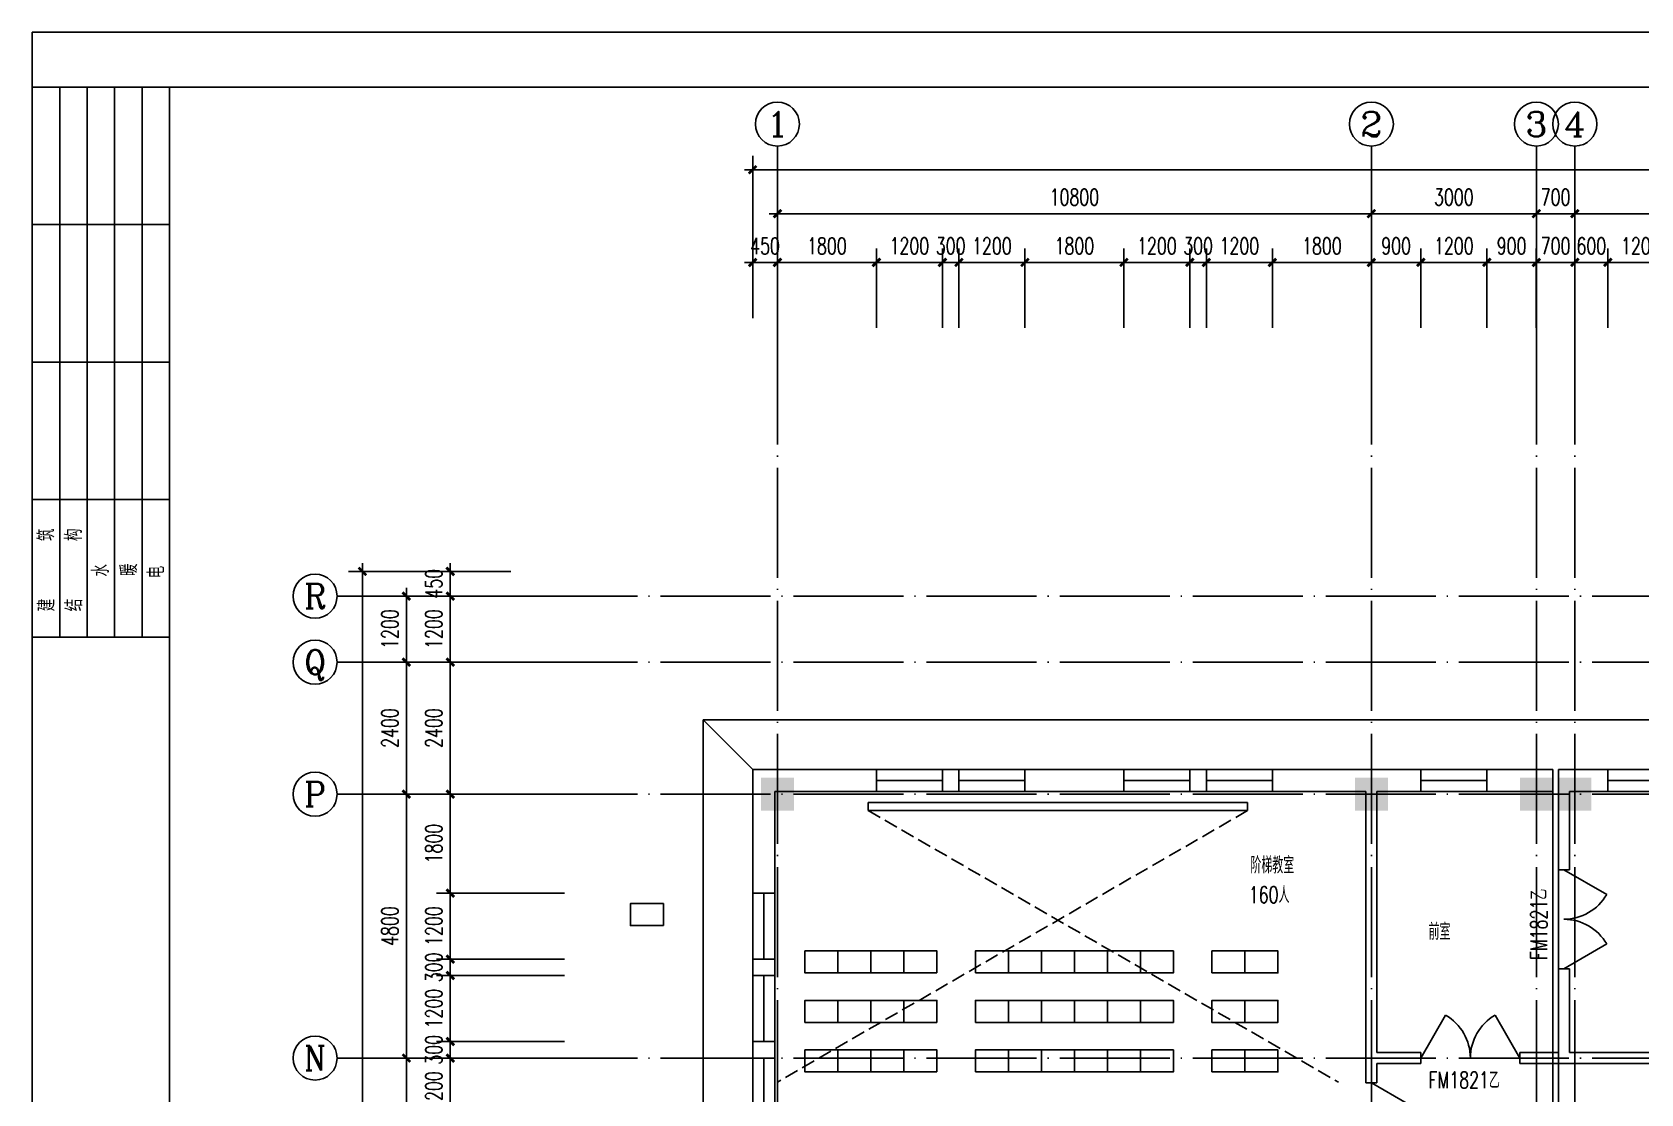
# Model space of a CAD drawing. Extents: x 165127 to 1058185, y 60808 to 144908.
# Drawn here: x 165127 to 194378, y 125603 to 144908 of the extents above; entities that cross this region are included whole.
import ezdxf
from ezdxf.enums import TextEntityAlignment as Align

# ---------------------------------------------------------------- set-up
doc = ezdxf.new("R2010")
doc.units = 0
doc.header["$LTSCALE"] = 1000
doc.linetypes.add('DASH', pattern=[0.35, 0.25, -0.1])
doc.linetypes.add('DOTE', pattern=[2.42, 2, -0.2, 0.02, -0.2])
doc.layers.get('0').update_dxf_attribs({"linetype": 'CONTINUOUS'})
doc.layers.get('DEFPOINTS').update_dxf_attribs({"linetype": 'CONTINUOUS'})
for name, color, linetype in [('AXIS', 3, 'CONTINUOUS'), ('AXIS_TEXT', 7, 'CONTINUOUS'), ('COLUMN', 7, 'CONTINUOUS'), ('DOTE', 1, 'DOTE'), ('F', 252, 'CONTINUOUS'), ('GROUND', 3, 'CONTINUOUS'), ('LVTRY', 6, 'CONTINUOUS'), ('PUB_DIM', 3, 'CONTINUOUS'), ('PUB_TEXT', 7, 'CONTINUOUS'), ('STAIR', 3, 'CONTINUOUS'), ('WALL', 255, 'CONTINUOUS'), ('WINDOW', 2, 'CONTINUOUS'), ('WINDOW_TEXT', 7, 'CONTINUOUS')]:
    doc.layers.add(name, color=color, linetype=linetype)
doc.styles.add('_HZTXT', font='romans.shx', dxfattribs={"width": 0.7, "bigfont": 'z.shx'})
doc.styles.add('COMPLEX', font='COMPLEX')
doc.styles.add('DIM_FONT', font='SIMPLEX.shx', dxfattribs={"width": 0.7})
doc.styles.add('SIMPLEX', font='SIMPLEX.SHX')
doc.styles.add('Z', font='romans', dxfattribs={"width": 0.8, "bigfont": 'z'})
doc.dimstyles.new('AXIS', dxfattribs={"dimtxt": 300, "dimasz": 1, "dimexe": 250, "dimexo": 300, "dimgap": 150, "dimtad": 1, "dimdec": 0, "dimdsep": 46, "dimtxsty": 'DIM_FONT', "dimblk": '_DIMX', "dimcen": 2.5, "dimse1": 1, "dimse2": 1, "dimclrt": 7, "dimadec": 0, "dimazin": 0, "dimtfac": 1, "dimtdec": 0, "dimtix": 1, "dimtmove": 2, "dimatfit": 3, "dimldrblk": '_DIMX', "dimfxl": 1, "dimarcsym": 0})
doc.dimstyles.new('DIMA', dxfattribs={"dimtxt": 300, "dimasz": 1, "dimexe": 250, "dimexo": 300, "dimgap": 150, "dimtad": 1, "dimdec": 0, "dimdsep": 46, "dimtxsty": 'DIM_FONT', "dimblk": '_DIMX', "dimcen": 2.5, "dimse1": 1, "dimclrt": 7, "dimadec": 0, "dimazin": 0, "dimtfac": 1, "dimtdec": 0, "dimtix": 1, "dimtmove": 2, "dimatfit": 3, "dimldrblk": '_DIMX', "dimfxl": 1, "dimarcsym": 0})
doc.dimstyles.new('DIMB', dxfattribs={"dimtxt": 300, "dimasz": 1, "dimexe": 250, "dimexo": 300, "dimgap": 150, "dimtad": 1, "dimdec": 0, "dimdsep": 46, "dimtxsty": 'DIM_FONT', "dimblk": '_DIMX', "dimcen": 2.5, "dimse2": 1, "dimclrt": 7, "dimadec": 0, "dimazin": 0, "dimtfac": 1, "dimtdec": 0, "dimtix": 1, "dimtmove": 2, "dimatfit": 3, "dimldrblk": '_DIMX', "dimfxl": 1, "dimarcsym": 0})
doc.dimstyles.new('DIMN', dxfattribs={"dimtxt": 300, "dimasz": 1, "dimexe": 250, "dimexo": 300, "dimgap": 150, "dimtad": 1, "dimdec": 0, "dimdsep": 46, "dimtxsty": 'DIM_FONT', "dimblk": '_DIMX', "dimcen": 2.5, "dimclrt": 7, "dimadec": 0, "dimazin": 0, "dimtfac": 1, "dimtdec": 0, "dimtix": 1, "dimtmove": 2, "dimatfit": 3, "dimldrblk": '_DIMX', "dimfxl": 1, "dimarcsym": 0})

# ---------------------------------------------------------------- blocks, each defined once
blk = doc.blocks.new('A$C407C5CBC')
at = {"layer": 'F'}
blk.add_lwpolyline([(0, 600), (400, 600), (400, 0), (0, 0)], close=True, dxfattribs=at)
blk = doc.blocks.new('_DBLK1')
for p, q in [((-0.5, 0), (-0.25, -0.433)), ((0.5, 0), (0.25, -0.433))]:
    blk.add_line(p, q)
for centre, start, end in [((-0.5, 0), 300, 0), ((0.5, 0), 180, 240)]:
    blk.add_arc(centre, 0.5, start, end)
at = {"layer": 'WINDOW_TEXT', "style": 'SIMPLEX', "flags": 9}
blk.add_attdef('A', text='', height=1, dxfattribs=at).set_placement((0, 1.5), align=Align.MIDDLE)
blk = doc.blocks.new('_FZH')
blk.add_solid([(-0.5, -0.5), (0.5, -0.5), (-0.5, 0.5), (0.5, 0.5)])
blk = doc.blocks.new('A$C34131D43')
at = {"color": 243}
for p, q in [((0, 84100), (0, 0)), ((0, 84100), (160900, 84100)), ((2500, 83102), (0, 83102)), ((500, 83102), (500, 73102)), ((1000, 83102), (1000, 73102)), ((1500, 83102), (1500, 73102)), ((2000, 83102), (2000, 73102)), ((2500, 80602), (0, 80602)), ((2500, 78102), (0, 78102)), ((2500, 75602), (0, 75602)), ((2500, 73102), (0, 73102))]:
    blk.add_line(p, q, dxfattribs=at)
at = {"color": 244}
for p, q in [((2500, 83100), (2500, 950)), ((159900, 83100), (2500, 83100))]:
    blk.add_line(p, q, dxfattribs=at)
at = {"color": 242, "style": 'Z', "width": 0.8}
for s, p in [('筑', (405, 74847)), ('构', (905, 74847)), ('水', (1397, 74200)), ('暖', (1909, 74211)), ('电', (2406, 74168)), ('建', (411, 73569)), ('结', (911, 73569))]:
    blk.add_text(s, height=300, rotation=90, dxfattribs=at).set_placement(p)
blk = doc.blocks.new('_AXISO')
blk.add_circle((0, 0), 0.5)
at = {"layer": 'AXIS_TEXT', "style": 'COMPLEX', "width": 1.041667}
blk.add_attdef('A', text='', height=0.56, dxfattribs=at).set_placement((-0.25, -0.28), (0.25, -0.28), align=Align.FIT)
blk = doc.blocks.new('_DIMX')
blk.add_line((-150, 0), (150, 0))
at = {"const_width": 50}
blk.add_lwpolyline([(-70, -70), (70, 70)], dxfattribs=at)
blk = doc.blocks.new('*D38')
at = {"color": 0, "linetype": 'ByBlock'}
blk.add_line((551293, 196199), (542695, 196199), dxfattribs=at)
at = {"layer": 'DEFPOINTS', "color": 0, "linetype": 'ByBlock'}
for p in [(542694, 196199), (542694, 193999), (551294, 193999)]:
    blk.add_point(p, dxfattribs=at)
at = {"color": 0, "linetype": 'ByBlock', "rotation": 180}
blk.add_blockref('_DIMX', (542694, 196199), dxfattribs=at)
at = {"color": 0, "linetype": 'ByBlock'}
blk.add_blockref('_DIMX', (551294, 196199), dxfattribs=at)
at = {"color": 7, "linetype": 'ByBlock', "insert": (546994, 196499), "char_height": 300, "attachment_point": 5, "style": 'DIM_FONT'}
blk.add_mtext('8600', dxfattribs=at)
blk = doc.blocks.new('*D39')
at = {"color": 0, "linetype": 'ByBlock'}
for p, q in [((541993, 196199), (541992, 196199)), ((542694, 196199), (541994, 196199)), ((542695, 196199), (542696, 196199))]:
    blk.add_line(p, q, dxfattribs=at)
at = {"layer": 'DEFPOINTS', "color": 0, "linetype": 'ByBlock'}
for p in [(541994, 196199), (541994, 193999), (542694, 193999)]:
    blk.add_point(p, dxfattribs=at)
at = {"color": 0, "linetype": 'ByBlock'}
blk.add_blockref('_DIMX', (541994, 196199), dxfattribs=at)
at = {"color": 0, "linetype": 'ByBlock', "rotation": 180}
blk.add_blockref('_DIMX', (542694, 196199), dxfattribs=at)
at = {"color": 7, "linetype": 'ByBlock', "insert": (542344, 196499), "char_height": 300, "attachment_point": 5, "style": 'DIM_FONT'}
blk.add_mtext('700', dxfattribs=at)
blk = doc.blocks.new('*D40')
at = {"color": 0, "linetype": 'ByBlock'}
blk.add_line((541993, 196199), (538995, 196199), dxfattribs=at)
at = {"layer": 'DEFPOINTS', "color": 0, "linetype": 'ByBlock'}
for p in [(538994, 196199), (538994, 193999), (541994, 193999)]:
    blk.add_point(p, dxfattribs=at)
at = {"color": 0, "linetype": 'ByBlock', "rotation": 180}
blk.add_blockref('_DIMX', (538994, 196199), dxfattribs=at)
at = {"color": 0, "linetype": 'ByBlock'}
blk.add_blockref('_DIMX', (541994, 196199), dxfattribs=at)
at = {"color": 7, "linetype": 'ByBlock', "insert": (540494, 196499), "char_height": 300, "attachment_point": 5, "style": 'DIM_FONT'}
blk.add_mtext('3000', dxfattribs=at)
blk = doc.blocks.new('*D41')
at = {"color": 0, "linetype": 'ByBlock'}
blk.add_line((538993, 196199), (528195, 196199), dxfattribs=at)
at = {"layer": 'DEFPOINTS', "color": 0, "linetype": 'ByBlock'}
for p in [(528194, 196199), (528194, 193999), (538994, 193999)]:
    blk.add_point(p, dxfattribs=at)
at = {"color": 0, "linetype": 'ByBlock', "rotation": 180}
blk.add_blockref('_DIMX', (528194, 196199), dxfattribs=at)
at = {"color": 0, "linetype": 'ByBlock'}
blk.add_blockref('_DIMX', (538994, 196199), dxfattribs=at)
at = {"color": 7, "linetype": 'ByBlock', "insert": (533594, 196499), "char_height": 300, "attachment_point": 5, "style": 'DIM_FONT'}
blk.add_mtext('10800', dxfattribs=at)
blk = doc.blocks.new('*D42')
at = {"color": 0, "linetype": 'ByBlock'}
for p, q in [((527744, 194299), (527744, 197249)), ((654044, 194299), (654044, 197249)), ((654043, 196999), (527745, 196999))]:
    blk.add_line(p, q, dxfattribs=at)
at = {"layer": 'DEFPOINTS', "color": 0, "linetype": 'ByBlock'}
for p in [(527744, 196999), (527744, 193999), (654044, 193999)]:
    blk.add_point(p, dxfattribs=at)
at = {"color": 0, "linetype": 'ByBlock', "rotation": 180}
blk.add_blockref('_DIMX', (527744, 196999), dxfattribs=at)
at = {"color": 0, "linetype": 'ByBlock'}
blk.add_blockref('_DIMX', (654044, 196999), dxfattribs=at)
at = {"color": 7, "linetype": 'ByBlock', "insert": (590894, 197299), "char_height": 300, "attachment_point": 5, "style": 'DIM_FONT'}
blk.add_mtext('126300', dxfattribs=at)
blk = doc.blocks.new('*D65')
at = {"color": 0, "linetype": 'ByBlock'}
blk.add_line((521447, 189244), (521447, 188046), dxfattribs=at)
at = {"layer": 'DEFPOINTS', "color": 0, "linetype": 'ByBlock'}
for p in [(523647, 189245), (521447, 188045), (523647, 188045)]:
    blk.add_point(p, dxfattribs=at)
at = {"color": 0, "linetype": 'ByBlock'}
for p, rotation in [((521447, 189245), 90), ((521447, 188045), 270)]:
    blk.add_blockref('_DIMX', p, dxfattribs=dict(at, rotation=rotation))
at = {"color": 7, "linetype": 'ByBlock', "insert": (521147, 188645), "char_height": 300, "attachment_point": 5, "rotation": 90, "style": 'DIM_FONT'}
blk.add_mtext('1200', dxfattribs=at)
blk = doc.blocks.new('*D66')
at = {"color": 0, "linetype": 'ByBlock'}
blk.add_line((521447, 188044), (521447, 185646), dxfattribs=at)
at = {"layer": 'DEFPOINTS', "color": 0, "linetype": 'ByBlock'}
for p in [(523647, 188045), (521447, 185645), (523647, 185645)]:
    blk.add_point(p, dxfattribs=at)
at = {"color": 0, "linetype": 'ByBlock'}
for p, rotation in [((521447, 188045), 90), ((521447, 185645), 270)]:
    blk.add_blockref('_DIMX', p, dxfattribs=dict(at, rotation=rotation))
at = {"color": 7, "linetype": 'ByBlock', "insert": (521147, 186845), "char_height": 300, "attachment_point": 5, "rotation": 90, "style": 'DIM_FONT'}
blk.add_mtext('2400', dxfattribs=at)
blk = doc.blocks.new('*D67')
at = {"color": 0, "linetype": 'ByBlock'}
blk.add_line((521447, 185644), (521447, 180846), dxfattribs=at)
at = {"layer": 'DEFPOINTS', "color": 0, "linetype": 'ByBlock'}
for p in [(523647, 185645), (521447, 180845), (523647, 180845)]:
    blk.add_point(p, dxfattribs=at)
at = {"color": 0, "linetype": 'ByBlock'}
for p, rotation in [((521447, 185645), 90), ((521447, 180845), 270)]:
    blk.add_blockref('_DIMX', p, dxfattribs=dict(at, rotation=rotation))
at = {"color": 7, "linetype": 'ByBlock', "insert": (521147, 183245), "char_height": 300, "attachment_point": 5, "rotation": 90, "style": 'DIM_FONT'}
blk.add_mtext('4800', dxfattribs=at)
blk = doc.blocks.new('*D68')
at = {"color": 0, "linetype": 'ByBlock'}
blk.add_line((521447, 180844), (521447, 177846), dxfattribs=at)
at = {"layer": 'DEFPOINTS', "color": 0, "linetype": 'ByBlock'}
for p in [(523647, 180845), (521447, 177845), (523647, 177845)]:
    blk.add_point(p, dxfattribs=at)
at = {"color": 0, "linetype": 'ByBlock'}
for p, rotation in [((521447, 180845), 90), ((521447, 177845), 270)]:
    blk.add_blockref('_DIMX', p, dxfattribs=dict(at, rotation=rotation))
at = {"color": 7, "linetype": 'ByBlock', "insert": (521147, 179345), "char_height": 300, "attachment_point": 5, "rotation": 90, "style": 'DIM_FONT'}
blk.add_mtext('3000', dxfattribs=at)
blk = doc.blocks.new('*D80')
at = {"color": 0, "linetype": 'ByBlock'}
for p, q in [((523347, 189695), (520397, 189695)), ((520647, 189694), (520647, 132996)), ((523347, 132995), (520397, 132995))]:
    blk.add_line(p, q, dxfattribs=at)
at = {"layer": 'DEFPOINTS', "color": 0, "linetype": 'ByBlock'}
for p in [(523647, 189695), (520647, 132995), (523647, 132995)]:
    blk.add_point(p, dxfattribs=at)
at = {"color": 0, "linetype": 'ByBlock'}
for p, rotation in [((520647, 189695), 90), ((520647, 132995), 270)]:
    blk.add_blockref('_DIMX', p, dxfattribs=dict(at, rotation=rotation))
at = {"color": 7, "linetype": 'ByBlock', "insert": (520347, 161345), "char_height": 300, "attachment_point": 5, "rotation": 90, "style": 'DIM_FONT'}
blk.add_mtext('56700', dxfattribs=at)
blk = doc.blocks.new('_WBLK')
for p, q in [((-0.5, 0.5), (0.5, 0.5)), ((-0.5, 0), (0.5, 0)), ((-0.5, -0.5), (0.5, -0.5))]:
    blk.add_line(p, q)
at = {"layer": 'WINDOW_TEXT', "style": 'SIMPLEX', "flags": 9}
blk.add_attdef('A', text='', height=1, dxfattribs=at).set_placement((0, 1.5), align=Align.MIDDLE)
blk = doc.blocks.new('*D82')
at = {"color": 0, "linetype": 'ByBlock'}
for p, q in [((525368, 185644), (525368, 183846)), ((527444, 183845), (525118, 183845))]:
    blk.add_line(p, q, dxfattribs=at)
at = {"layer": 'DEFPOINTS', "color": 0, "linetype": 'ByBlock'}
for p in [(527744, 185645), (525368, 183845), (527744, 183845)]:
    blk.add_point(p, dxfattribs=at)
at = {"color": 0, "linetype": 'ByBlock'}
for p, rotation in [((525368, 185645), 90), ((525368, 183845), 270)]:
    blk.add_blockref('_DIMX', p, dxfattribs=dict(at, rotation=rotation))
at = {"color": 7, "linetype": 'ByBlock', "insert": (525068, 184745), "char_height": 300, "attachment_point": 5, "rotation": 90, "style": 'DIM_FONT'}
blk.add_mtext('1800', dxfattribs=at)
blk = doc.blocks.new('*D83')
at = {"color": 0, "linetype": 'ByBlock'}
for p, q in [((527444, 183845), (525118, 183845)), ((525368, 183844), (525368, 182646)), ((527444, 182645), (525118, 182645))]:
    blk.add_line(p, q, dxfattribs=at)
at = {"layer": 'DEFPOINTS', "color": 0, "linetype": 'ByBlock'}
for p in [(527744, 183845), (525368, 182645), (527744, 182645)]:
    blk.add_point(p, dxfattribs=at)
at = {"color": 0, "linetype": 'ByBlock'}
for p, rotation in [((525368, 183845), 90), ((525368, 182645), 270)]:
    blk.add_blockref('_DIMX', p, dxfattribs=dict(at, rotation=rotation))
at = {"color": 7, "linetype": 'ByBlock', "insert": (525068, 183245), "char_height": 300, "attachment_point": 5, "rotation": 90, "style": 'DIM_FONT'}
blk.add_mtext('1200', dxfattribs=at)
blk = doc.blocks.new('*D84')
at = {"color": 0, "linetype": 'ByBlock'}
for p, q in [((527444, 182645), (525118, 182645)), ((525368, 182646), (525368, 182647)), ((525368, 182645), (525368, 182345)), ((527444, 182345), (525118, 182345)), ((525368, 182344), (525368, 182343))]:
    blk.add_line(p, q, dxfattribs=at)
at = {"layer": 'DEFPOINTS', "color": 0, "linetype": 'ByBlock'}
for p in [(527744, 182645), (525368, 182345), (527744, 182345)]:
    blk.add_point(p, dxfattribs=at)
at = {"color": 0, "linetype": 'ByBlock'}
for p, rotation in [((525368, 182645), 270), ((525368, 182345), 90)]:
    blk.add_blockref('_DIMX', p, dxfattribs=dict(at, rotation=rotation))
at = {"color": 7, "linetype": 'ByBlock', "insert": (525068, 182495), "char_height": 300, "attachment_point": 5, "rotation": 90, "style": 'DIM_FONT'}
blk.add_mtext('300', dxfattribs=at)
blk = doc.blocks.new('*D85')
at = {"color": 0, "linetype": 'ByBlock'}
for p, q in [((527444, 182345), (525118, 182345)), ((525368, 182344), (525368, 181146)), ((527444, 181145), (525118, 181145))]:
    blk.add_line(p, q, dxfattribs=at)
at = {"layer": 'DEFPOINTS', "color": 0, "linetype": 'ByBlock'}
for p in [(527744, 182345), (525368, 181145), (527744, 181145)]:
    blk.add_point(p, dxfattribs=at)
at = {"color": 0, "linetype": 'ByBlock'}
for p, rotation in [((525368, 182345), 90), ((525368, 181145), 270)]:
    blk.add_blockref('_DIMX', p, dxfattribs=dict(at, rotation=rotation))
at = {"color": 7, "linetype": 'ByBlock', "insert": (525068, 181745), "char_height": 300, "attachment_point": 5, "rotation": 90, "style": 'DIM_FONT'}
blk.add_mtext('1200', dxfattribs=at)
blk = doc.blocks.new('*D86')
at = {"color": 0, "linetype": 'ByBlock'}
for p, q in [((527444, 181145), (525118, 181145)), ((525368, 181146), (525368, 181147)), ((525368, 181145), (525368, 180845)), ((527444, 180845), (525118, 180845)), ((525368, 180844), (525368, 180843))]:
    blk.add_line(p, q, dxfattribs=at)
at = {"layer": 'DEFPOINTS', "color": 0, "linetype": 'ByBlock'}
for p in [(527744, 181145), (525368, 180845), (527744, 180845)]:
    blk.add_point(p, dxfattribs=at)
at = {"color": 0, "linetype": 'ByBlock'}
for p, rotation in [((525368, 181145), 270), ((525368, 180845), 90)]:
    blk.add_blockref('_DIMX', p, dxfattribs=dict(at, rotation=rotation))
at = {"color": 7, "linetype": 'ByBlock', "insert": (525068, 180995), "char_height": 300, "attachment_point": 5, "rotation": 90, "style": 'DIM_FONT'}
blk.add_mtext('300', dxfattribs=at)
blk = doc.blocks.new('*D87')
at = {"color": 0, "linetype": 'ByBlock'}
for p, q in [((527444, 180845), (525118, 180845)), ((525368, 180844), (525368, 179646)), ((527444, 179645), (525118, 179645))]:
    blk.add_line(p, q, dxfattribs=at)
at = {"layer": 'DEFPOINTS', "color": 0, "linetype": 'ByBlock'}
for p in [(527744, 180845), (525368, 179645), (527744, 179645)]:
    blk.add_point(p, dxfattribs=at)
at = {"color": 0, "linetype": 'ByBlock'}
for p, rotation in [((525368, 180845), 90), ((525368, 179645), 270)]:
    blk.add_blockref('_DIMX', p, dxfattribs=dict(at, rotation=rotation))
at = {"color": 7, "linetype": 'ByBlock', "insert": (525068, 180245), "char_height": 300, "attachment_point": 5, "rotation": 90, "style": 'DIM_FONT'}
blk.add_mtext('1200', dxfattribs=at)
blk = doc.blocks.new('*D215')
at = {"color": 0, "linetype": 'ByBlock'}
for p, q in [((543294, 189995), (543294, 191436)), ((544494, 189995), (544494, 191436)), ((544493, 191186), (543295, 191186))]:
    blk.add_line(p, q, dxfattribs=at)
at = {"layer": 'DEFPOINTS', "color": 0, "linetype": 'ByBlock'}
for p in [(543294, 191186), (543294, 189695), (544494, 189695)]:
    blk.add_point(p, dxfattribs=at)
at = {"color": 0, "linetype": 'ByBlock', "rotation": 180}
blk.add_blockref('_DIMX', (543294, 191186), dxfattribs=at)
at = {"color": 0, "linetype": 'ByBlock'}
blk.add_blockref('_DIMX', (544494, 191186), dxfattribs=at)
at = {"color": 7, "linetype": 'ByBlock', "insert": (543894, 191486), "char_height": 300, "attachment_point": 5, "style": 'DIM_FONT'}
blk.add_mtext('1200', dxfattribs=at)
blk = doc.blocks.new('*D216')
at = {"color": 0, "linetype": 'ByBlock'}
for p, q in [((542694, 189995), (542694, 191436)), ((543294, 189995), (543294, 191436)), ((542693, 191186), (542692, 191186)), ((543294, 191186), (542694, 191186)), ((543295, 191186), (543296, 191186))]:
    blk.add_line(p, q, dxfattribs=at)
at = {"layer": 'DEFPOINTS', "color": 0, "linetype": 'ByBlock'}
for p in [(542694, 191186), (542694, 189695), (543294, 189695)]:
    blk.add_point(p, dxfattribs=at)
at = {"color": 0, "linetype": 'ByBlock'}
blk.add_blockref('_DIMX', (542694, 191186), dxfattribs=at)
at = {"color": 0, "linetype": 'ByBlock', "rotation": 180}
blk.add_blockref('_DIMX', (543294, 191186), dxfattribs=at)
at = {"color": 7, "linetype": 'ByBlock', "insert": (542994, 191486), "char_height": 300, "attachment_point": 5, "style": 'DIM_FONT'}
blk.add_mtext('600', dxfattribs=at)
blk = doc.blocks.new('*D217')
at = {"color": 0, "linetype": 'ByBlock'}
for p, q in [((541994, 189995), (541994, 191436)), ((542694, 189995), (542694, 191436)), ((541993, 191186), (541992, 191186)), ((542694, 191186), (541994, 191186)), ((542695, 191186), (542696, 191186))]:
    blk.add_line(p, q, dxfattribs=at)
at = {"layer": 'DEFPOINTS', "color": 0, "linetype": 'ByBlock'}
for p in [(541994, 191186), (541994, 189695), (542694, 189695)]:
    blk.add_point(p, dxfattribs=at)
at = {"color": 0, "linetype": 'ByBlock'}
blk.add_blockref('_DIMX', (541994, 191186), dxfattribs=at)
at = {"color": 0, "linetype": 'ByBlock', "rotation": 180}
blk.add_blockref('_DIMX', (542694, 191186), dxfattribs=at)
at = {"color": 7, "linetype": 'ByBlock', "insert": (542344, 191486), "char_height": 300, "attachment_point": 5, "style": 'DIM_FONT'}
blk.add_mtext('700', dxfattribs=at)
blk = doc.blocks.new('*D218')
at = {"color": 0, "linetype": 'ByBlock'}
for p, q in [((541094, 189995), (541094, 191436)), ((541994, 189995), (541994, 191436)), ((541993, 191186), (541095, 191186))]:
    blk.add_line(p, q, dxfattribs=at)
at = {"layer": 'DEFPOINTS', "color": 0, "linetype": 'ByBlock'}
for p in [(541094, 191186), (541094, 189695), (541994, 189695)]:
    blk.add_point(p, dxfattribs=at)
at = {"color": 0, "linetype": 'ByBlock', "rotation": 180}
blk.add_blockref('_DIMX', (541094, 191186), dxfattribs=at)
at = {"color": 0, "linetype": 'ByBlock'}
blk.add_blockref('_DIMX', (541994, 191186), dxfattribs=at)
at = {"color": 7, "linetype": 'ByBlock', "insert": (541544, 191486), "char_height": 300, "attachment_point": 5, "style": 'DIM_FONT'}
blk.add_mtext('900', dxfattribs=at)
blk = doc.blocks.new('*D219')
at = {"color": 0, "linetype": 'ByBlock'}
for p, q in [((539894, 189995), (539894, 191436)), ((541094, 189995), (541094, 191436)), ((541093, 191186), (539895, 191186))]:
    blk.add_line(p, q, dxfattribs=at)
at = {"layer": 'DEFPOINTS', "color": 0, "linetype": 'ByBlock'}
for p in [(539894, 191186), (539894, 189695), (541094, 189695)]:
    blk.add_point(p, dxfattribs=at)
at = {"color": 0, "linetype": 'ByBlock', "rotation": 180}
blk.add_blockref('_DIMX', (539894, 191186), dxfattribs=at)
at = {"color": 0, "linetype": 'ByBlock'}
blk.add_blockref('_DIMX', (541094, 191186), dxfattribs=at)
at = {"color": 7, "linetype": 'ByBlock', "insert": (540494, 191486), "char_height": 300, "attachment_point": 5, "style": 'DIM_FONT'}
blk.add_mtext('1200', dxfattribs=at)
blk = doc.blocks.new('*D220')
at = {"color": 0, "linetype": 'ByBlock'}
for p, q in [((538994, 189995), (538994, 191436)), ((539894, 189995), (539894, 191436)), ((539893, 191186), (538995, 191186))]:
    blk.add_line(p, q, dxfattribs=at)
at = {"layer": 'DEFPOINTS', "color": 0, "linetype": 'ByBlock'}
for p in [(538994, 191186), (538994, 189695), (539894, 189695)]:
    blk.add_point(p, dxfattribs=at)
at = {"color": 0, "linetype": 'ByBlock', "rotation": 180}
blk.add_blockref('_DIMX', (538994, 191186), dxfattribs=at)
at = {"color": 0, "linetype": 'ByBlock'}
blk.add_blockref('_DIMX', (539894, 191186), dxfattribs=at)
at = {"color": 7, "linetype": 'ByBlock', "insert": (539444, 191486), "char_height": 300, "attachment_point": 5, "style": 'DIM_FONT'}
blk.add_mtext('900', dxfattribs=at)
blk = doc.blocks.new('*D221')
at = {"color": 0, "linetype": 'ByBlock'}
for p, q in [((537194, 189995), (537194, 191436)), ((538994, 189995), (538994, 191436)), ((538993, 191186), (537195, 191186))]:
    blk.add_line(p, q, dxfattribs=at)
at = {"layer": 'DEFPOINTS', "color": 0, "linetype": 'ByBlock'}
for p in [(537194, 191186), (537194, 189695), (538994, 189695)]:
    blk.add_point(p, dxfattribs=at)
at = {"color": 0, "linetype": 'ByBlock', "rotation": 180}
blk.add_blockref('_DIMX', (537194, 191186), dxfattribs=at)
at = {"color": 0, "linetype": 'ByBlock'}
blk.add_blockref('_DIMX', (538994, 191186), dxfattribs=at)
at = {"color": 7, "linetype": 'ByBlock', "insert": (538094, 191486), "char_height": 300, "attachment_point": 5, "style": 'DIM_FONT'}
blk.add_mtext('1800', dxfattribs=at)
blk = doc.blocks.new('*D222')
at = {"color": 0, "linetype": 'ByBlock'}
for p, q in [((535994, 189995), (535994, 191436)), ((537194, 189995), (537194, 191436)), ((537193, 191186), (535995, 191186))]:
    blk.add_line(p, q, dxfattribs=at)
at = {"layer": 'DEFPOINTS', "color": 0, "linetype": 'ByBlock'}
for p in [(535994, 191186), (535994, 189695), (537194, 189695)]:
    blk.add_point(p, dxfattribs=at)
at = {"color": 0, "linetype": 'ByBlock'}
for p, rotation in [((535994, 191186), 180.0000000000014), ((537194, 191186), 1.438849039914203e-12)]:
    blk.add_blockref('_DIMX', p, dxfattribs=dict(at, rotation=rotation))
at = {"color": 7, "linetype": 'ByBlock', "insert": (536594, 191486), "char_height": 300, "attachment_point": 5, "style": 'DIM_FONT'}
blk.add_mtext('1200', dxfattribs=at)
blk = doc.blocks.new('*D223')
at = {"color": 0, "linetype": 'ByBlock'}
for p, q in [((535694, 189995), (535694, 191436)), ((535994, 189995), (535994, 191436)), ((535693, 191186), (535692, 191186)), ((535994, 191186), (535694, 191186)), ((535995, 191186), (535996, 191186))]:
    blk.add_line(p, q, dxfattribs=at)
at = {"layer": 'DEFPOINTS', "color": 0, "linetype": 'ByBlock'}
for p in [(535694, 191186), (535694, 189695), (535994, 189695)]:
    blk.add_point(p, dxfattribs=at)
at = {"color": 0, "linetype": 'ByBlock'}
blk.add_blockref('_DIMX', (535694, 191186), dxfattribs=at)
at = {"color": 0, "linetype": 'ByBlock', "rotation": 180}
blk.add_blockref('_DIMX', (535994, 191186), dxfattribs=at)
at = {"color": 7, "linetype": 'ByBlock', "insert": (535844, 191486), "char_height": 300, "attachment_point": 5, "style": 'DIM_FONT'}
blk.add_mtext('300', dxfattribs=at)
blk = doc.blocks.new('*D224')
at = {"color": 0, "linetype": 'ByBlock'}
for p, q in [((534494, 189995), (534494, 191436)), ((535694, 189995), (535694, 191436)), ((535693, 191186), (534495, 191186))]:
    blk.add_line(p, q, dxfattribs=at)
at = {"layer": 'DEFPOINTS', "color": 0, "linetype": 'ByBlock'}
for p in [(534494, 191186), (534494, 189695), (535694, 189695)]:
    blk.add_point(p, dxfattribs=at)
at = {"color": 0, "linetype": 'ByBlock', "rotation": 180}
blk.add_blockref('_DIMX', (534494, 191186), dxfattribs=at)
at = {"color": 0, "linetype": 'ByBlock'}
blk.add_blockref('_DIMX', (535694, 191186), dxfattribs=at)
at = {"color": 7, "linetype": 'ByBlock', "insert": (535094, 191486), "char_height": 300, "attachment_point": 5, "style": 'DIM_FONT'}
blk.add_mtext('1200', dxfattribs=at)
blk = doc.blocks.new('*D225')
at = {"color": 0, "linetype": 'ByBlock'}
for p, q in [((532694, 189995), (532694, 191436)), ((534494, 189995), (534494, 191436)), ((534493, 191186), (532695, 191186))]:
    blk.add_line(p, q, dxfattribs=at)
at = {"layer": 'DEFPOINTS', "color": 0, "linetype": 'ByBlock'}
for p in [(532694, 191186), (532694, 189695), (534494, 189695)]:
    blk.add_point(p, dxfattribs=at)
at = {"color": 0, "linetype": 'ByBlock', "rotation": 180}
blk.add_blockref('_DIMX', (532694, 191186), dxfattribs=at)
at = {"color": 0, "linetype": 'ByBlock'}
blk.add_blockref('_DIMX', (534494, 191186), dxfattribs=at)
at = {"color": 7, "linetype": 'ByBlock', "insert": (533594, 191486), "char_height": 300, "attachment_point": 5, "style": 'DIM_FONT'}
blk.add_mtext('1800', dxfattribs=at)
blk = doc.blocks.new('*D226')
at = {"color": 0, "linetype": 'ByBlock'}
for p, q in [((531494, 189995), (531494, 191436)), ((532694, 189995), (532694, 191436)), ((532693, 191186), (531495, 191186))]:
    blk.add_line(p, q, dxfattribs=at)
at = {"layer": 'DEFPOINTS', "color": 0, "linetype": 'ByBlock'}
for p in [(531494, 191186), (531494, 189695), (532694, 189695)]:
    blk.add_point(p, dxfattribs=at)
at = {"color": 0, "linetype": 'ByBlock', "rotation": 180}
blk.add_blockref('_DIMX', (531494, 191186), dxfattribs=at)
at = {"color": 0, "linetype": 'ByBlock'}
blk.add_blockref('_DIMX', (532694, 191186), dxfattribs=at)
at = {"color": 7, "linetype": 'ByBlock', "insert": (532094, 191486), "char_height": 300, "attachment_point": 5, "style": 'DIM_FONT'}
blk.add_mtext('1200', dxfattribs=at)
blk = doc.blocks.new('*D227')
at = {"color": 0, "linetype": 'ByBlock'}
for p, q in [((531194, 189995), (531194, 191436)), ((531494, 189995), (531494, 191436)), ((531193, 191186), (531192, 191186)), ((531494, 191186), (531194, 191186)), ((531495, 191186), (531496, 191186))]:
    blk.add_line(p, q, dxfattribs=at)
at = {"layer": 'DEFPOINTS', "color": 0, "linetype": 'ByBlock'}
for p in [(531194, 191186), (531194, 189695), (531494, 189695)]:
    blk.add_point(p, dxfattribs=at)
at = {"color": 0, "linetype": 'ByBlock'}
blk.add_blockref('_DIMX', (531194, 191186), dxfattribs=at)
at = {"color": 0, "linetype": 'ByBlock', "rotation": 180}
blk.add_blockref('_DIMX', (531494, 191186), dxfattribs=at)
at = {"color": 7, "linetype": 'ByBlock', "insert": (531344, 191486), "char_height": 300, "attachment_point": 5, "style": 'DIM_FONT'}
blk.add_mtext('300', dxfattribs=at)
blk = doc.blocks.new('*D228')
at = {"color": 0, "linetype": 'ByBlock'}
for p, q in [((529994, 189995), (529994, 191436)), ((531194, 189995), (531194, 191436)), ((531193, 191186), (529995, 191186))]:
    blk.add_line(p, q, dxfattribs=at)
at = {"layer": 'DEFPOINTS', "color": 0, "linetype": 'ByBlock'}
for p in [(529994, 191186), (529994, 189695), (531194, 189695)]:
    blk.add_point(p, dxfattribs=at)
at = {"color": 0, "linetype": 'ByBlock', "rotation": 180}
blk.add_blockref('_DIMX', (529994, 191186), dxfattribs=at)
at = {"color": 0, "linetype": 'ByBlock'}
blk.add_blockref('_DIMX', (531194, 191186), dxfattribs=at)
at = {"color": 7, "linetype": 'ByBlock', "insert": (530594, 191486), "char_height": 300, "attachment_point": 5, "style": 'DIM_FONT'}
blk.add_mtext('1200', dxfattribs=at)
blk = doc.blocks.new('*D229')
at = {"color": 0, "linetype": 'ByBlock'}
for p, q in [((529994, 194122), (529994, 195563)), ((529993, 195313), (528195, 195313))]:
    blk.add_line(p, q, dxfattribs=at)
at = {"layer": 'DEFPOINTS', "color": 0, "linetype": 'ByBlock'}
for p in [(528194, 195313), (528194, 193822), (529994, 193822)]:
    blk.add_point(p, dxfattribs=at)
at = {"color": 0, "linetype": 'ByBlock', "rotation": 180}
blk.add_blockref('_DIMX', (528194, 195313), dxfattribs=at)
at = {"color": 0, "linetype": 'ByBlock'}
blk.add_blockref('_DIMX', (529994, 195313), dxfattribs=at)
at = {"color": 7, "linetype": 'ByBlock', "insert": (529094, 195613), "char_height": 300, "attachment_point": 5, "style": 'DIM_FONT'}
blk.add_mtext('1800', dxfattribs=at)
blk = doc.blocks.new('*D269')
at = {"color": 0, "linetype": 'ByBlock'}
for p, q in [((527743, 195313), (527742, 195313)), ((528194, 195313), (527744, 195313)), ((528195, 195313), (528196, 195313))]:
    blk.add_line(p, q, dxfattribs=at)
at = {"layer": 'DEFPOINTS', "color": 0, "linetype": 'ByBlock'}
for p in [(527744, 195313), (527744, 193822), (528194, 193822)]:
    blk.add_point(p, dxfattribs=at)
at = {"color": 0, "linetype": 'ByBlock'}
blk.add_blockref('_DIMX', (527744, 195313), dxfattribs=at)
at = {"color": 0, "linetype": 'ByBlock', "rotation": 180}
blk.add_blockref('_DIMX', (528194, 195313), dxfattribs=at)
at = {"color": 7, "linetype": 'ByBlock', "insert": (527969, 195613), "char_height": 300, "attachment_point": 5, "style": 'DIM_FONT'}
blk.add_mtext('450', dxfattribs=at)
blk = doc.blocks.new('*D271')
at = {"color": 0, "linetype": 'ByBlock'}
for p, q in [((522246, 189696), (522246, 189697)), ((522246, 189695), (522246, 189245)), ((524322, 189245), (521996, 189245)), ((522246, 189244), (522246, 189243))]:
    blk.add_line(p, q, dxfattribs=at)
at = {"layer": 'DEFPOINTS', "color": 0, "linetype": 'ByBlock'}
for p in [(524622, 189695), (522246, 189245), (524622, 189245)]:
    blk.add_point(p, dxfattribs=at)
at = {"color": 0, "linetype": 'ByBlock'}
for p, rotation in [((522246, 189695), 270), ((522246, 189245), 90)]:
    blk.add_blockref('_DIMX', p, dxfattribs=dict(at, rotation=rotation))
at = {"color": 7, "linetype": 'ByBlock', "insert": (521946, 189470), "char_height": 300, "attachment_point": 5, "rotation": 90, "style": 'DIM_FONT'}
blk.add_mtext('450', dxfattribs=at)
blk = doc.blocks.new('*D279')
at = {"color": 0, "linetype": 'ByBlock'}
blk.add_line((521447, 189244), (521447, 188046), dxfattribs=at)
at = {"layer": 'DEFPOINTS', "color": 0, "linetype": 'ByBlock'}
for p in [(523647, 189245), (521447, 188045), (523647, 188045)]:
    blk.add_point(p, dxfattribs=at)
at = {"color": 0, "linetype": 'ByBlock'}
for p, rotation in [((521447, 189245), 90), ((521447, 188045), 270)]:
    blk.add_blockref('_DIMX', p, dxfattribs=dict(at, rotation=rotation))
at = {"color": 7, "linetype": 'ByBlock', "insert": (521147, 188645), "char_height": 300, "attachment_point": 5, "rotation": 90, "style": 'DIM_FONT'}
blk.add_mtext('1200', dxfattribs=at)
blk = doc.blocks.new('*D280')
at = {"color": 0, "linetype": 'ByBlock'}
blk.add_line((521447, 188044), (521447, 185646), dxfattribs=at)
at = {"layer": 'DEFPOINTS', "color": 0, "linetype": 'ByBlock'}
for p in [(523647, 188045), (521447, 185645), (523647, 185645)]:
    blk.add_point(p, dxfattribs=at)
at = {"color": 0, "linetype": 'ByBlock'}
for p, rotation in [((521447, 188045), 90), ((521447, 185645), 270)]:
    blk.add_blockref('_DIMX', p, dxfattribs=dict(at, rotation=rotation))
at = {"color": 7, "linetype": 'ByBlock', "insert": (521147, 186845), "char_height": 300, "attachment_point": 5, "rotation": 90, "style": 'DIM_FONT'}
blk.add_mtext('2400', dxfattribs=at)

msp = doc.modelspace()

# ---------------------------------------------------------------- linework, layer by layer
at = {"layer": 'AXIS'}
for p, q in [((178678.4, 142836.6), (178678.4, 139407.6)), ((189478.4, 142836.6), (189478.4, 139407.6)), ((192478.4, 142836.6), (192478.4, 139407.6)), ((193178.4, 142836.6), (193178.4, 139407.6)), ((170671.6, 134653.1), (174131.8, 134653.1)), ((170671.6, 133453.1), (174131.8, 133453.1)), ((170671.6, 131053.1), (174131.8, 131053.1)), ((170671.6, 126253.1), (174131.8, 126253.1))]:
    msp.add_line(p, q, dxfattribs=at)
at = {"layer": 'DOTE'}
for p, q in [((178678.4, 139407.6), (178678.4, 71351.8)), ((189478.4, 139407.6), (189478.4, 71351.8)), ((192478.4, 139407.6), (192478.4, 71351.8)), ((193178.4, 139407.6), (193178.4, 116803.1)), ((174131.8, 134653.1), (221278.4, 134653.1)), ((174131.8, 133453.1), (241378.4, 133453.1)), ((174131.8, 131053.1), (216909.2, 131053.1)), ((174131.8, 126253.1), (241378.4, 126253.1))]:
    msp.add_line(p, q, dxfattribs=at)
at = {"layer": 'F', "linetype": 'DASH'}
for p, q in [((187228.4, 130753.1), (178678.4, 125816.7)), ((180328.4, 130753.1), (188878.4, 125816.7))]:
    msp.add_line(p, q, dxfattribs=at)
at = {"layer": 'F'}
msp.add_lwpolyline([(176605.4, 128661.4), (176605.4, 129061.4), (176005.4, 129061.4), (176005.4, 128661.4)], close=True, dxfattribs=at)
at = {"layer": 'GROUND'}
for p, q in [((177328.4, 132403.1), (177328.4, 77503.1)), ((204328.5, 132403.1), (177328.4, 132403.1)), ((177328.4, 132403.1), (178228.4, 131503.1))]:
    msp.add_line(p, q, dxfattribs=at)
at = {"layer": 'LVTRY'}
for p, q in [((187228.4, 130903.1), (180328.4, 130903.1)), ((180328.4, 130903.1), (180328.4, 130753.1)), ((187228.4, 130903.1), (187228.4, 130753.1)), ((187228.4, 130753.1), (180328.4, 130753.1))]:
    msp.add_line(p, q, dxfattribs=at)
at = {"layer": 'STAIR'}
for p, q in [((192778.4, 131103.1), (192778.4, 117203.1)), ((192878.4, 131103.1), (192878.4, 117203.1))]:
    msp.add_line(p, q, dxfattribs=at)
at = {"layer": 'WALL'}
for p, q in [((178228.4, 131503.1), (178228.4, 129253.1)), ((180478.4, 131503.1), (178228.4, 131503.1)), ((180478.4, 131503.1), (180478.4, 131103.1)), ((181978.4, 131503.1), (181678.4, 131503.1)), ((181678.4, 131503.1), (181678.4, 131103.1)), ((181978.4, 131503.1), (181978.4, 131103.1)), ((184978.4, 131503.1), (183178.4, 131503.1)), ((183178.4, 131503.1), (183178.4, 131103.1)), ((184978.4, 131503.1), (184978.4, 131103.1)), ((186478.4, 131503.1), (186178.4, 131503.1)), ((186178.4, 131503.1), (186178.4, 131103.1)), ((186478.4, 131503.1), (186478.4, 131103.1)), ((190378.4, 131503.1), (187678.4, 131503.1)), ((187678.4, 131503.1), (187678.4, 131103.1)), ((190378.4, 131503.1), (190378.4, 131103.1)), ((192778.4, 131503.1), (191578.4, 131503.1)), ((191578.4, 131503.1), (191578.4, 131103.1)), ((192778.4, 131103.1), (192778.4, 131503.1)), ((192878.4, 131103.1), (192878.4, 131503.1)), ((193778.4, 131503.1), (192878.4, 131503.1)), ((193778.4, 131503.1), (193778.4, 131103.1)), ((178628.4, 129253.1), (178628.4, 131103.1)), ((180478.4, 131103.1), (178628.4, 131103.1)), ((181978.4, 131103.1), (181678.4, 131103.1)), ((184978.4, 131103.1), (183178.4, 131103.1)), ((186478.4, 131103.1), (186178.4, 131103.1)), ((189378.4, 131103.1), (187678.4, 131103.1)), ((189378.4, 131103.1), (189378.4, 125803.1)), ((189578.4, 131103.1), (189578.4, 126353.1)), ((190378.4, 131103.1), (189578.4, 131103.1)), ((192778.4, 131103.1), (191578.4, 131103.1)), ((192878.4, 129678.1), (192878.4, 131103.1)), ((193078.4, 129678.1), (193078.4, 131103.1)), ((193778.4, 131103.1), (193078.4, 131103.1)), ((193078.4, 129678.1), (192878.4, 129678.1)), ((178228.4, 129253.1), (178628.4, 129253.1)), ((178228.4, 128053.1), (178228.4, 127753.1)), ((178228.4, 128053.1), (178628.4, 128053.1)), ((178628.4, 127753.1), (178628.4, 128053.1)), ((193078.4, 127878.1), (192878.4, 127878.1)), ((192878.4, 126353.1), (192878.4, 127878.1)), ((193078.4, 126353.1), (193078.4, 127878.1)), ((178228.4, 127753.1), (178628.4, 127753.1)), ((178228.4, 126553.1), (178228.4, 126253.1)), ((178228.4, 126553.1), (178628.4, 126553.1)), ((178628.4, 126253.1), (178628.4, 126553.1)), ((178228.4, 126253.1), (178628.4, 126253.1)), ((190378.4, 126353.1), (189578.4, 126353.1)), ((189578.4, 126153.1), (190378.4, 126153.1)), ((189578.4, 126153.1), (189578.4, 125803.1)), ((190378.4, 126353.1), (190378.4, 126153.1)), ((192178.4, 126353.1), (192178.4, 126153.1)), ((192878.4, 126353.1), (192178.4, 126353.1)), ((192178.4, 126153.1), (204178.4, 126153.1)), ((193078.4, 126353.1), (201828.4, 126353.1)), ((189578.4, 125803.1), (189378.4, 125803.1))]:
    msp.add_line(p, q, dxfattribs=at)

# ---------------------------------------------------------------- block references
at = {"layer": 'AXIS'}
ref = msp.add_blockref('_AXISO', (178678.4, 143236.6), dxfattribs=dict(at, xscale=800, yscale=800, zscale=800))
ref.add_attrib('A', '1', dxfattribs={"layer": 'AXIS_TEXT', "height": 448, "style": 'COMPLEX', "width": 2.083333}).set_placement((178478.4, 143012.6), (178878.4, 143012.6), align=Align.FIT)
ref = msp.add_blockref('_AXISO', (189478.4, 143236.6), dxfattribs=dict(at, xscale=800, yscale=800, zscale=800))
ref.add_attrib('A', '2', dxfattribs={"layer": 'AXIS_TEXT', "height": 448, "style": 'COMPLEX', "width": 1.339286}).set_placement((189278.4, 143012.6), (189678.4, 143012.6), align=Align.FIT)
ref = msp.add_blockref('_AXISO', (192478.4, 143236.6), dxfattribs=dict(at, xscale=800, yscale=800, zscale=800))
ref.add_attrib('A', '3', dxfattribs={"layer": 'AXIS_TEXT', "height": 448, "style": 'COMPLEX', "width": 1.339286}).set_placement((192278.4, 143012.6), (192678.4, 143012.6), align=Align.FIT)
ref = msp.add_blockref('_AXISO', (193178.4, 143236.6), dxfattribs=dict(at, xscale=800, yscale=800, zscale=800))
ref.add_attrib('A', '4', dxfattribs={"layer": 'AXIS_TEXT', "height": 448, "style": 'COMPLEX', "width": 1.171875}).set_placement((192978.4, 143012.6), (193378.4, 143012.6), align=Align.FIT)
at = {"layer": 'AXIS', "xscale": 800, "yscale": 800, "zscale": 800}
msp.add_blockref('_AXISO', (170271.6, 134653.1), dxfattribs=at).add_auto_attribs({'A': 'R'})
at = {"layer": 'AXIS'}
ref = msp.add_blockref('_AXISO', (170271.6, 133453.1), dxfattribs=dict(at, xscale=800, yscale=800, zscale=800))
ref.add_attrib('A', 'Q', dxfattribs={"layer": 'AXIS_TEXT', "height": 448, "style": 'COMPLEX', "width": 1.171875}).set_placement((170071.6, 133229.1), (170471.6, 133229.1), align=Align.FIT)
ref = msp.add_blockref('_AXISO', (170271.6, 131053.1), dxfattribs=dict(at, xscale=800, yscale=800, zscale=800))
ref.add_attrib('A', 'P', dxfattribs={"layer": 'AXIS_TEXT', "height": 448, "style": 'COMPLEX', "width": 1.102941}).set_placement((170071.6, 130829.1), (170471.6, 130829.1), align=Align.FIT)
ref = msp.add_blockref('_AXISO', (170271.6, 126253.1), dxfattribs=dict(at, xscale=800, yscale=800, zscale=800))
ref.add_attrib('A', 'N', dxfattribs={"layer": 'AXIS_TEXT', "height": 448, "style": 'COMPLEX', "width": 0.986842}).set_placement((170071.6, 126029.1), (170471.6, 126029.1), align=Align.FIT)
at = {"layer": 'COLUMN', "xscale": 600, "yscale": 600, "zscale": 600}
for p in [(178678.4, 131053.1), (189478.4, 131053.1), (192478.4, 131053.1), (193178.4, 131053.1)]:
    msp.add_blockref('_FZH', p, dxfattribs=at)
at = {"layer": 'STAIR', "xscale": -1, "rotation": 270}
for p in [(179178.4, 127803.1), (179778.4, 127803.1), (180378.4, 127803.1), (180978.4, 127803.1), (179178.4, 126903.1), (179778.4, 126903.1), (180378.4, 126903.1), (180978.4, 126903.1), (179178.4, 126003.1), (179778.4, 126003.1), (180378.4, 126003.1), (180978.4, 126003.1)]:
    msp.add_blockref('A$C407C5CBC', p, dxfattribs=at)
at = {"layer": 'STAIR', "rotation": 90}
for p in [(182878.4, 127803.1), (183478.4, 127803.1), (184078.4, 127803.1), (184678.4, 127803.1), (185278.4, 127803.1), (185878.4, 127803.1), (187178.4, 127803.1), (187778.4, 127803.1), (182878.4, 126903.1), (183478.4, 126903.1), (184078.4, 126903.1), (184678.4, 126903.1), (185278.4, 126903.1), (185878.4, 126903.1), (187178.4, 126903.1), (187778.4, 126903.1), (182878.4, 126003.1), (183478.4, 126003.1), (184078.4, 126003.1), (184678.4, 126003.1), (185278.4, 126003.1), (185878.4, 126003.1), (187178.4, 126003.1), (187778.4, 126003.1)]:
    msp.add_blockref('A$C407C5CBC', p, dxfattribs=at)
at = {"layer": 'WINDOW'}
msp.add_blockref('A$C34131D43', (165127, 60808.1), dxfattribs=at)
for name, p, xscale, yscale, zscale in [('_WBLK', (181078.4, 131303.1), 1200, 400, 1200), ('_WBLK', (182578.4, 131303.1), 1200, 400.0000000000582, 1200), ('_WBLK', (185578.4, 131303.1), 1200, 400.0000000000292, 1200), ('_WBLK', (187078.4, 131303.1), 1200, 400.0000000000292, 1200), ('_WBLK', (190978.4, 131303.1), 1200, 400.0000000000292, 1200), ('_WBLK', (194378.4, 131303.1), 1200, 400.0000000000873, 1200), ('_DBLK1', (191278.4, 126253.1), -1800, -1800, 1800)]:
    msp.add_blockref(name, p, dxfattribs=dict(at, xscale=xscale, yscale=yscale, zscale=zscale))
for name, p, xscale, yscale, zscale, rotation in [('_DBLK1', (192978.4, 128778.1), -1800, -1800, 1800, 270), ('_WBLK', (178428.4, 128653.1), 1200, 400, 1200, 90), ('_WBLK', (178428.4, 127153.1), 1200, 399.9999999998836, 1200, 90), ('_WBLK', (178428.4, 125653.1), 1200, 400, 1200, 90), ('_DBLK1', (189478.4, 125053.1), 1500, 1500, 1500, 90)]:
    msp.add_blockref(name, p, dxfattribs=dict(at, xscale=xscale, yscale=yscale, zscale=zscale, rotation=rotation))

# ---------------------------------------------------------------- texts
at = {"layer": 'PUB_TEXT', "style": '_HZTXT', "width": 0.7}
for s, p in [('阶梯教室', (187278.2, 129610.1)), ('160人', (187250.4, 129072.7)), ('前室 ', (190517.8, 128403.8)), ('FM1821乙', (190517.8, 125703.6))]:
    msp.add_text(s, height=300, dxfattribs=at).set_placement(p)
msp.add_text('FM1821乙', height=300, rotation=90, dxfattribs=at).set_placement((192675, 128034.7))

# ---------------------------------------------------------------- dimensions: what is measured, and where the dimension line sits
at = {"layer": 'AXIS'}
for p1, p2, distance, dimstyle, picture, middle, set_off in [((304528.4, 139407.6), (178228.4, 139407.6), -3000, 'DIMN', '*D42', (241378.4, 142707.6), (-349515.7, -54591.7)), ((174131.8, 135103.1), (174131.8, 78403.1), -3000, 'DIMN', '*D80', (170831.8, 106753.1), (-349515.7, -54591.7)), ((174131.8, 134653.1), (174131.8, 133453.1), -2200, 'AXIS', '*D65', (171631.8, 134053.1), (-349515.7, -54591.7)), ((174930.1, 134653.1), (174930.1, 133453.1), -2200, 'AXIS', '*D279', (172430.1, 134053.1), (-348717.4, -54591.7))]:
    dim = msp.add_aligned_dim(p1=p1, p2=p2, distance=distance, dimstyle=dimstyle, dxfattribs=at)
    dim.commit()
    dim.dimension.update_dxf_attribs({"geometry": picture, "text_midpoint": middle, "insert": set_off})
for base, p1, p2, picture, middle in [((178678.4, 141607.6), (189478.4, 139407.6), (178678.4, 139407.6), '*D41', (184078.4, 141907.6)), ((189478.4, 141607.6), (192478.4, 139407.6), (189478.4, 139407.6), '*D40', (190978.4, 141907.6)), ((192478.4, 141607.6), (193178.4, 139407.6), (192478.4, 139407.6), '*D39', (192828.4, 141907.6)), ((193178.4, 141607.6), (201778.4, 139407.6), (193178.4, 139407.6), '*D38', (197478.4, 141907.6))]:
    dim = msp.add_linear_dim(base=base, p1=p1, p2=p2, dimstyle='AXIS', dxfattribs=at)
    dim.commit()
    dim.dimension.update_dxf_attribs({"geometry": picture, "text_midpoint": middle, "insert": (-349515.7, -54591.7)})
for base, p1, p2, picture, middle, set_off in [((171931.8, 131053.1), (174131.8, 133453.1), (174131.8, 131053.1), '*D66', (171631.8, 132253.1), (-349515.7, -54591.7)), ((172730.1, 131053.1), (174930.1, 133453.1), (174930.1, 131053.1), '*D280', (172430.1, 132253.1), (-348717.4, -54591.7)), ((171931.8, 126253.1), (174131.8, 131053.1), (174131.8, 126253.1), '*D67', (171631.8, 128653.1), (-349515.7, -54591.7)), ((171931.8, 123253.1), (174131.8, 126253.1), (174131.8, 123253.1), '*D68', (171631.8, 124753.1), (-349515.7, -54591.7))]:
    dim = msp.add_linear_dim(base=base, p1=p1, p2=p2, angle=90, dimstyle='AXIS', dxfattribs=at)
    dim.commit()
    dim.dimension.update_dxf_attribs({"geometry": picture, "text_midpoint": middle, "insert": set_off})
at = {"layer": 'PUB_DIM'}
for p1, p2, distance, dimstyle, picture, middle, set_off in [((178678.4, 139230.3), (178228.4, 139230.3), -1491.2, 'AXIS', '*D269', (178453.4, 141021.5), (-349515.7, -54591.7)), ((180478.4, 139230.3), (178678.4, 139230.3), -1491.2, 'DIMB', '*D229', (179578.4, 141021.5), (-349515.7, -54591.7)), ((181678.4, 139230.3), (180478.4, 139230.3), -1491.2, 'DIMN', '*D228', (181078.4, 141021.5), (-349515.7, -50464.4)), ((181978.4, 139230.3), (181678.4, 139230.3), -1491.2, 'DIMN', '*D227', (181828.4, 141021.5), (-349515.7, -50464.4)), ((183178.4, 139230.3), (181978.4, 139230.3), -1491.2, 'DIMN', '*D226', (182578.4, 141021.5), (-349515.7, -50464.4)), ((184978.4, 139230.3), (183178.4, 139230.3), -1491.2, 'DIMN', '*D225', (184078.4, 141021.5), (-349515.7, -50464.4)), ((186178.4, 139230.3), (184978.4, 139230.3), -1491.2, 'DIMN', '*D224', (185578.4, 141021.5), (-349515.7, -50464.4)), ((186478.4, 139230.3), (186178.4, 139230.3), -1491.2, 'DIMN', '*D223', (186328.4, 141021.5), (-349515.7, -50464.4)), ((187678.4, 139230.3), (186478.4, 139230.3), -1491.2, 'DIMN', '*D222', (187078.4, 141021.5), (-349515.7, -50464.4)), ((189478.4, 139230.3), (187678.4, 139230.3), -1491.2, 'DIMN', '*D221', (188578.4, 141021.5), (-349515.7, -50464.4)), ((190378.4, 139230.3), (189478.4, 139230.3), -1491.2, 'DIMN', '*D220', (189928.4, 141021.5), (-349515.7, -50464.4)), ((191578.4, 139230.3), (190378.4, 139230.3), -1491.2, 'DIMN', '*D219', (190978.4, 141021.5), (-349515.7, -50464.4)), ((192478.4, 139230.3), (191578.4, 139230.3), -1491.2, 'DIMN', '*D218', (192028.4, 141021.5), (-349515.7, -50464.4)), ((193178.4, 139230.3), (192478.4, 139230.3), -1491.2, 'DIMN', '*D217', (192828.4, 141021.5), (-349515.7, -50464.4)), ((193778.4, 139230.3), (193178.4, 139230.3), -1491.2, 'DIMN', '*D216', (193478.4, 141021.5), (-349515.7, -50464.4)), ((194978.4, 139230.3), (193778.4, 139230.3), -1491.2, 'DIMN', '*D215', (194378.4, 141021.5), (-349515.7, -50464.4)), ((175106.6, 135103.1), (175106.6, 134653.1), -2376.6, 'DIMA', '*D271', (172430.1, 134878.1), (-349515.7, -54591.7)), ((175106.6, 131053.1), (175106.6, 129253.1), -2376.6, 'DIMA', '*D82', (172430.1, 130153.1), (-352637.5, -54591.7)), ((175106.6, 129253.1), (175106.6, 128053.1), -2376.6, 'DIMN', '*D83', (172430.1, 128653.1), (-352637.5, -54591.7)), ((175106.6, 128053.1), (175106.6, 127753.1), -2376.6, 'DIMN', '*D84', (172430.1, 127903.1), (-352637.5, -54591.7)), ((175106.6, 127753.1), (175106.6, 126553.1), -2376.6, 'DIMN', '*D85', (172430.1, 127153.1), (-352637.5, -54591.7)), ((175106.6, 126553.1), (175106.6, 126253.1), -2376.6, 'DIMN', '*D86', (172430.1, 126403.1), (-352637.5, -54591.7)), ((175106.6, 126253.1), (175106.6, 125053.1), -2376.6, 'DIMN', '*D87', (172430.1, 125653.1), (-352637.5, -54591.7))]:
    dim = msp.add_aligned_dim(p1=p1, p2=p2, distance=distance, dimstyle=dimstyle, dxfattribs=at)
    dim.commit()
    dim.dimension.update_dxf_attribs({"geometry": picture, "text_midpoint": middle, "insert": set_off})

doc.saveas('drawing.dxf')
